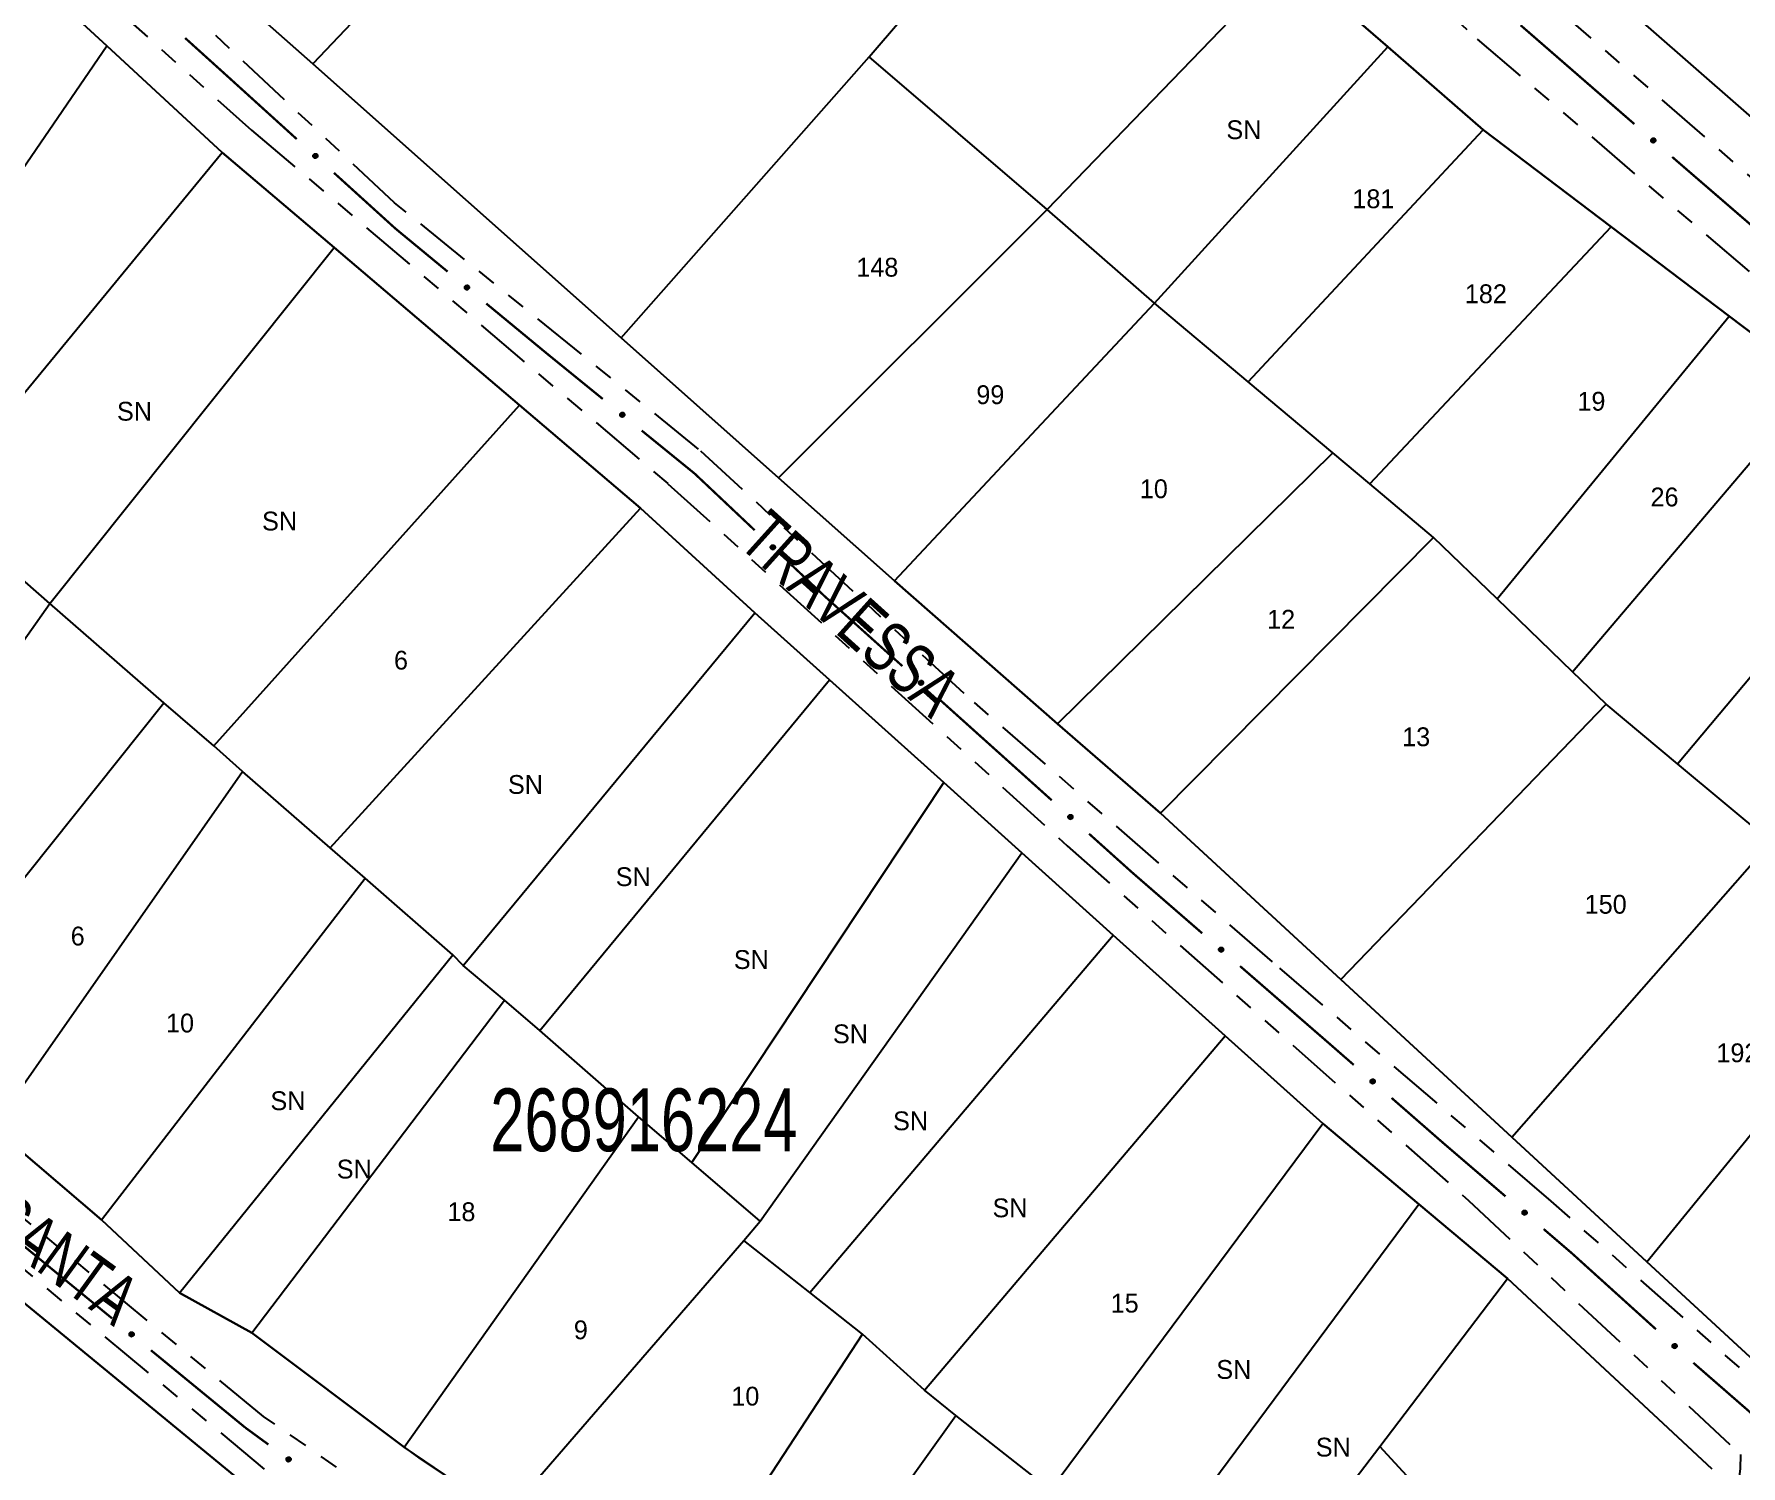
# Model space of a CAD drawing. Extents: x 209193 to 212081, y 4877574 to 4880493.
# Drawn here: x 209990.7 to 210126.7, y 4878682.1 to 4878796.2 of the extents above; entities that cross this region are included whole.
import ezdxf
from ezdxf.enums import TextEntityAlignment as Align

# ---------------------------------------------------------------- set-up
doc = ezdxf.new("R2010")
doc.units = 0
doc.header["$LTSCALE"] = 1.5
doc.header["$MEASUREMENT"] = 0
doc.linetypes.add('TRACO_25', pattern=[8, 3, -1, 1, -1, 1, -1])
for name, color, linetype in [('CD_MALHA_LOTES', 7, 'CONTINUOUS'), ('CD_TXT_QUADRA', 255, 'CONTINUOUS'), ('RU-QUADRA', 210, 'CONTINUOUS'), ('SV-EIXO-RUA-N-PAV', 6, 'CONTINUOUS'), ('SV-RUA-NAO-PAV', 7, 'CONTINUOUS'), ('SV-TXT-RUA-N-PAV', 7, 'CONTINUOUS'), ('Th_NmrPort', 1, 'CONTINUOUS')]:
    doc.layers.add(name, color=color, linetype=linetype)
doc.styles.add('ARIAL', font='ARIAL.SHX')

msp = doc.modelspace()

# ---------------------------------------------------------------- linework, layer by layer
at = {"layer": 'CD_MALHA_LOTES', "linetype": 'Continuous', "flags": 128}
for points in [[(210057.197587, 4878794.40568), (210075.230573, 4878815.443014)], [(210032.850293, 4878814.895074), (210012.875564, 4878793.83188)], [(210071.390064, 4878782.226582), (210090.564485, 4878802.113061)], [(210090.564485, 4878802.113061), (210098.533255, 4878795.185714)], [(209990.643997, 4878800.638204), (209996.464433, 4878795.267885)], [(210012.875564, 4878793.83188), (210005.650888, 4878800.252708)], [(210119.488976, 4878796.566099), (210130.036913, 4878787.363389)], [(209975.58288, 4878764.775306), (209996.464433, 4878795.267885)], [(209996.464433, 4878795.267885), (210005.661011, 4878786.782514)], [(210079.95185, 4878774.777635), (210098.533255, 4878795.185714)], [(210098.533255, 4878795.185714), (210106.127126, 4878788.584271)], [(210037.447181, 4878771.994205), (210012.875564, 4878793.83188)], [(210037.447181, 4878771.994205), (210057.197587, 4878794.40568)], [(210071.390064, 4878782.226582), (210057.197587, 4878794.40568)], [(210087.406147, 4878768.508964), (210106.127126, 4878788.584271)], [(210106.127126, 4878788.584271), (210116.326303, 4878780.863196)], [(209982.706267, 4878758.900052), (210005.661011, 4878786.782514)], [(210005.661011, 4878786.782514), (210014.569351, 4878779.208503)], [(210049.975079, 4878760.860213), (210071.390064, 4878782.226582)], [(210079.95185, 4878774.777635), (210071.390064, 4878782.226582)], [(210097.090394, 4878760.365023), (210116.326303, 4878780.863196)], [(210116.326303, 4878780.863196), (210125.729337, 4878773.744824)], [(209991.93596, 4878750.845248), (210014.569351, 4878779.208503)], [(210014.569351, 4878779.208503), (210029.352882, 4878766.639312)], [(210059.221358, 4878752.642715), (210079.95185, 4878774.777635)], [(210087.406147, 4878768.508964), (210079.95185, 4878774.777635)], [(210107.236546, 4878751.195143), (210125.729337, 4878773.744824)], [(210125.729337, 4878773.744824), (210132.804128, 4878768.389001)], [(210049.975079, 4878760.860213), (210037.447181, 4878771.994205)], [(210094.154693, 4878762.833793), (210087.406147, 4878768.508964)], [(210113.241391, 4878745.391616), (210132.804128, 4878768.389001)], [(210005.003782, 4878739.485448), (210029.352882, 4878766.639312)], [(210029.352882, 4878766.639312), (210038.99505, 4878758.441389)], [(210072.206513, 4878741.232317), (210094.154693, 4878762.833793)], [(210097.090394, 4878760.365023), (210094.154693, 4878762.833793)], [(210059.221358, 4878752.642715), (210049.975079, 4878760.860213)], [(210121.618347, 4878738.050294), (210141.255624, 4878761.489954)], [(210102.157936, 4878756.103488), (210097.090394, 4878760.365023)], [(210014.256154, 4878731.366293), (210038.99505, 4878758.441389)], [(210038.99505, 4878758.441389), (210048.093254, 4878750.093986)], [(209991.93596, 4878750.845248), (209984.710118, 4878757.151279)], [(210080.410653, 4878734.129292), (210102.157936, 4878756.103488)], [(210107.236546, 4878751.195143), (210102.157936, 4878756.103488)], [(210072.206513, 4878741.232317), (210059.221358, 4878752.642715)], [(210113.241391, 4878745.391616), (210107.236546, 4878751.195143)], [(209971.824968, 4878722.355195), (209991.93596, 4878750.845248)], [(210001.012511, 4878742.924092), (209991.93596, 4878750.845248)], [(210024.861413, 4878721.973905), (210048.093254, 4878750.093986)], [(210048.093254, 4878750.093986), (210054.048447, 4878744.762844)], [(210030.95555, 4878716.792639), (210054.048447, 4878744.762844)], [(210054.048447, 4878744.762844), (210063.15397, 4878736.565631)], [(210115.915034, 4878742.807609), (210113.241391, 4878745.391616)], [(209979.409965, 4878715.872238), (210001.012511, 4878742.924092)], [(210005.003782, 4878739.485448), (210001.012511, 4878742.924092)], [(210094.77488, 4878720.879214), (210115.915034, 4878742.807609)], [(210121.618347, 4878738.050294), (210115.915034, 4878742.807609)], [(210080.410653, 4878734.129292), (210072.206513, 4878741.232317)], [(210007.277924, 4878737.456232), (210005.003782, 4878739.485448)], [(209987.41355, 4878709.063126), (210007.277924, 4878737.456232)], [(210014.256154, 4878731.366293), (210007.277924, 4878737.456232)], [(210129.034436, 4878731.864297), (210121.618347, 4878738.050294)], [(210043.081434, 4878706.272759), (210063.15397, 4878736.565631)], [(210063.15397, 4878736.565631), (210069.375008, 4878730.965163)], [(210094.77488, 4878720.879214), (210080.410653, 4878734.129292)], [(210017.047258, 4878728.930481), (210014.256154, 4878731.366293)], [(210048.529889, 4878701.597892), (210069.375008, 4878730.965163)], [(210069.375008, 4878730.965163), (210076.652947, 4878724.413225)], [(210108.40885, 4878708.302751), (210129.064967, 4878731.838831)], [(209996.03699, 4878701.726667), (210017.047258, 4878728.930481)], [(210024.042733, 4878722.825492), (210017.047258, 4878728.930481)], [(210052.471342, 4878695.913572), (210076.652947, 4878724.413225)], [(210076.652947, 4878724.413225), (210085.567547, 4878716.387889)], [(210002.245725, 4878695.888481), (210024.042733, 4878722.825492)], [(210024.861413, 4878721.973905), (210024.042733, 4878722.825492)], [(210028.161355, 4878719.231148), (210024.861413, 4878721.973905)], [(210108.40885, 4878708.302751), (210094.77488, 4878720.879214)], [(210008.015167, 4878692.699525), (210028.161355, 4878719.231148)], [(210030.95555, 4878716.792639), (210028.161355, 4878719.231148)], [(210038.830145, 4878709.920436), (210030.95555, 4878716.792639)], [(210061.621439, 4878688.149827), (210085.567547, 4878716.387889)], [(210085.567547, 4878716.387889), (210093.344545, 4878709.386674)], [(209996.03699, 4878701.726667), (209987.41355, 4878709.063126)], [(210020.159753, 4878683.606291), (210038.830145, 4878709.920436)], [(210043.081434, 4878706.272759), (210038.830145, 4878709.920436)], [(210071.665276, 4878680.204545), (210093.344545, 4878709.386674)], [(210093.344545, 4878709.386674), (210100.992022, 4878702.970531)], [(210119.18026, 4878698.366817), (210108.40885, 4878708.302751)], [(210048.529889, 4878701.597892), (210043.081434, 4878706.272759)], [(209978.716711, 4878704.225559), (210008.57417, 4878679.71138)], [(210079.692568, 4878674.241108), (210100.992022, 4878702.970531)], [(210100.992022, 4878702.970531), (210108.071957, 4878697.030548)], [(210002.245725, 4878695.888481), (209996.03699, 4878701.726667)], [(210047.208138, 4878700.068579), (210048.529889, 4878701.597892)], [(210028.231496, 4878678.111928), (210047.208138, 4878700.068579)], [(210052.471342, 4878695.913572), (210047.208138, 4878700.068579)], [(210130.490699, 4878687.933662), (210119.18026, 4878698.366817)], [(210097.887731, 4878683.65495), (210108.071957, 4878697.030548)], [(210108.071957, 4878697.030548), (210124.358681, 4878681.865262)], [(210008.015167, 4878692.699525), (210002.245725, 4878695.888481)], [(210056.66786, 4878692.600654), (210052.471342, 4878695.913572)], [(210020.159753, 4878683.606291), (210008.015167, 4878692.699525)], [(210041.421515, 4878669.283257), (210056.66786, 4878692.600654)], [(210061.621439, 4878688.149827), (210056.66786, 4878692.600654)], [(210064.108407, 4878686.126075), (210061.621439, 4878688.149827)], [(210048.629641, 4878664.458536), (210064.108407, 4878686.126075)], [(210071.665276, 4878680.204545), (210064.108407, 4878686.126075)], [(210028.231496, 4878678.111928), (210020.159753, 4878683.606291)], [(210091.565419, 4878675.351451), (210097.887731, 4878683.65495)], [(210112.874036, 4878667.369156), (210097.887731, 4878683.65495)]]:
    msp.add_lwpolyline(points, dxfattribs=at)
at = {"layer": 'CD_MALHA_LOTES', "linetype": 'Continuous'}
msp.add_lwpolyline([(210119.18026, 4878698.366817), (210131.91203, 4878713.981426)], dxfattribs=at)
at = {"layer": 'RU-QUADRA', "linetype": 'Continuous', "flags": 128}
for points in [[(210004.966155, 4878914.215984), (209999.071213, 4878897.510637), (210034.494823, 4878869.414064), (210038.485667, 4878866.248688), (210047.873255, 4878858.802833), (210055.911836, 4878852.034954), (210063.949635, 4878845.022253), (210071.77211, 4878838.197414), (210080.447095, 4878830.628789), (210100.84606, 4878812.831398), (210112.185677, 4878802.937975), (210119.488976, 4878796.566099), (210130.036913, 4878787.363389), (210136.630056, 4878781.6111), (210142.70252, 4878776.313085), (210151.363082, 4878768.757045), (210158.412815, 4878762.382962), (210158.523501, 4878762.509827), (210180.198847, 4878743.598837), (210191.083124, 4878756.885276), (210200.053672, 4878766.91869), (210221.214113, 4878790.586301)], [(210005.650888, 4878800.252708), (210012.875564, 4878793.83188), (210037.447181, 4878771.994205), (210049.975079, 4878760.860213), (210059.221358, 4878752.642715), (210072.206513, 4878741.232317), (210080.410653, 4878734.129292), (210094.77488, 4878720.879214), (210108.40885, 4878708.302751), (210119.18026, 4878698.366817), (210130.490699, 4878687.933662), (210143.815398, 4878702.858873), (210152.348681, 4878712.417141), (210171.826276, 4878735.98083), (210151.518559, 4878752.926235), (210147.925351, 4878755.924521), (210141.255624, 4878761.489954), (210132.804128, 4878768.389001), (210125.729337, 4878773.744824), (210116.326303, 4878780.863196), (210106.127126, 4878788.584271), (210098.533255, 4878795.185714), (210090.564485, 4878802.113061)], [(210124.358681, 4878681.865262), (210108.071957, 4878697.030548), (210100.992022, 4878702.970531), (210093.344545, 4878709.386674), (210085.567547, 4878716.387889), (210076.652947, 4878724.413225), (210069.375008, 4878730.965163), (210063.15397, 4878736.565631), (210054.048447, 4878744.762844), (210048.093254, 4878750.093986), (210038.99505, 4878758.441389), (210029.352882, 4878766.639312), (210014.569351, 4878779.208503), (210005.661011, 4878786.782514), (209996.464433, 4878795.267885), (209990.643997, 4878800.638204)], [(209987.41355, 4878709.063126), (209996.03699, 4878701.726667), (210002.245725, 4878695.888481), (210008.015167, 4878692.699525), (210020.159753, 4878683.606291), (210021.313161, 4878682.742679), (210028.231496, 4878678.111928)], [(210060.394892, 4878608.654792), (210065.102163, 4878615.402869), (210069.992302, 4878622.413095), (210073.897791, 4878628.011783), (210077.522628, 4878633.208144), (210058.122585, 4878647.253493), (210051.646354, 4878651.942191), (210049.205271, 4878648.513118), (210041.511703, 4878654.291881), (210035.097407, 4878659.109762), (210015.6704, 4878673.885089), (210008.57417, 4878679.71138), (209978.716711, 4878704.225559)]]:
    msp.add_lwpolyline(points, dxfattribs=at)
at = {"layer": 'SV-EIXO-RUA-N-PAV', "const_width": 0.18}
for points in [[(210002.702459, 4878795.900227), (210005.670451, 4878793.218619)], [(210109.114145, 4878796.917031), (210118.170685, 4878789.044352)], [(210005.670451, 4878793.218619), (210006.064571, 4878792.862529)], [(210006.064571, 4878792.862529), (210011.596533, 4878787.844465)], [(210121.189532, 4878786.420125), (210121.467184, 4878786.178768)], [(210014.559222, 4878785.156998), (210019.003255, 4878781.125799)], [(210121.467184, 4878786.178768), (210130.271427, 4878778.576711)], [(210019.003255, 4878781.125799), (210019.450456, 4878780.720142)], [(210019.450456, 4878780.720142), (210023.612343, 4878777.285331)], [(210026.69738, 4878774.739247), (210031.324935, 4878770.92012)], [(210031.324935, 4878770.92012), (210031.592843, 4878770.699015)], [(210031.592843, 4878770.699015), (210035.979933, 4878767.134504)], [(210039.084389, 4878764.612134), (210042.964959, 4878761.459171)], [(210042.964959, 4878761.459171), (210043.296349, 4878761.189916)], [(210043.296349, 4878761.189916), (210048.076883, 4878756.678708)], [(210050.986072, 4878753.933417), (210053.167963, 4878751.874449)], [(210053.167963, 4878751.874449), (210053.683211, 4878751.38823)], [(210053.683211, 4878751.38823), (210059.850158, 4878745.845784)], [(210062.825206, 4878743.172006), (210065.056492, 4878741.166673)], [(210065.056492, 4878741.166673), (210065.240423, 4878741.001368)], [(210065.240423, 4878741.001368), (210071.75174, 4878735.152219)], [(210074.727423, 4878732.479148), (210077.703106, 4878729.806076)], [(210077.703106, 4878729.806076), (210078.187427, 4878729.371009)], [(210078.187427, 4878729.371009), (210083.737501, 4878724.553963)], [(210086.758376, 4878721.932072), (210093.555344, 4878716.032816)], [(210093.555344, 4878716.032816), (210093.694573, 4878715.911977)], [(210093.694573, 4878715.911977), (210095.815646, 4878714.060246)], [(210098.828914, 4878711.429615), (210102.595498, 4878708.141327)], [(210102.595498, 4878708.141327), (210102.911084, 4878707.865816)], [(210102.911084, 4878707.865816), (210107.907806, 4878703.582911)], [(210110.944833, 4878700.979746), (210112.463346, 4878699.678163)], [(209989.73951, 4878699.71858), (209996.88787, 4878693.855318)], [(210112.463346, 4878699.678163), (210113.151652, 4878699.088187)], [(210113.151652, 4878699.088187), (210119.897325, 4878692.990098)], [(209999.9806, 4878691.318584), (210006.939244, 4878685.610933)], [(210122.873922, 4878690.318201), (210131.921539, 4878682.435268)], [(210006.939244, 4878685.610933), (210007.49426, 4878685.155695)], [(210007.49426, 4878685.155695), (210009.336265, 4878683.808363)]]:
    msp.add_lwpolyline(points, dxfattribs=at)
at = {"layer": 'SV-EIXO-RUA-N-PAV'}
for points in [[(210119.64389, 4878787.90958), (210119.692626, 4878787.913683), (210119.735352, 4878787.907243), (210119.769441, 4878787.891616), (210119.795963, 4878787.869951), (210119.820601, 4878787.844731), (210119.839831, 4878787.813824), (210119.853576, 4878787.774793), (210119.858035, 4878787.725933), (210119.848561, 4878787.682599), (210119.835028, 4878787.648359), (210119.81403, 4878787.619402), (210119.789129, 4878787.595878), (210119.756364, 4878787.576964), (210119.716674, 4878787.563422), (210119.667435, 4878787.560127), (210119.625591, 4878787.566728), (210119.593016, 4878787.582709), (210119.564038, 4878787.604004), (210119.539193, 4878787.630053), (210119.520492, 4878787.6605), (210119.506928, 4878787.700487), (210119.504321, 4878787.749129), (210119.510427, 4878787.790938), (210119.525947, 4878787.823729), (210119.547554, 4878787.851786), (210119.572549, 4878787.876805), (210119.602813, 4878787.897429), (210119.64389, 4878787.90958)], [(210013.045417, 4878786.678799), (210013.094229, 4878786.681871), (210013.136808, 4878786.674529), (210013.170559, 4878786.658184), (210013.196618, 4878786.635964), (210013.220717, 4878786.610229), (210013.239289, 4878786.578922), (210013.252206, 4878786.539609), (210013.25563, 4878786.490666), (210013.245243, 4878786.447541), (210013.230989, 4878786.413595), (210013.209383, 4878786.385088), (210013.183991, 4878786.362096), (210013.150833, 4878786.34388), (210013.110865, 4878786.331179), (210013.061567, 4878786.328927), (210013.019873, 4878786.336411), (210012.987643, 4878786.353077), (210012.959122, 4878786.374979), (210012.934833, 4878786.401548), (210012.91678, 4878786.432384), (210012.904065, 4878786.472649), (210012.902486, 4878786.521335), (210012.909475, 4878786.563005), (210012.925685, 4878786.595461), (210012.94788, 4878786.623055), (210012.973398, 4878786.64754), (210013.004091, 4878786.667519), (210013.045417, 4878786.678799)], [(210025.114115, 4878776.188645), (210025.16273, 4878776.193994), (210025.205606, 4878776.18865), (210025.240084, 4878776.173901), (210025.267153, 4878776.152922), (210025.292428, 4878776.128341), (210025.312443, 4878776.097937), (210025.327182, 4878776.05927), (210025.33289, 4878776.01054), (210025.324529, 4878775.966978), (210025.311877, 4878775.932402), (210025.291627, 4878775.902917), (210025.267337, 4878775.878764), (210025.235067, 4878775.859018), (210025.195736, 4878775.844463), (210025.146597, 4878775.839909), (210025.104599, 4878775.845437), (210025.071625, 4878775.860579), (210025.042111, 4878775.881125), (210025.016608, 4878775.906529), (210024.997133, 4878775.936488), (210024.98255, 4878775.976114), (210024.978698, 4878776.024674), (210024.983733, 4878776.066625), (210024.998408, 4878776.099803), (210025.01929, 4878776.128404), (210025.043636, 4878776.154054), (210025.073362, 4878776.175446), (210025.114115, 4878776.188645)], [(210037.490064, 4878766.049358), (210037.538637, 4878766.05508), (210037.581553, 4878766.050064), (210037.616143, 4878766.035579), (210037.643371, 4878766.014809), (210037.668834, 4878765.990422), (210037.689081, 4878765.960172), (210037.704117, 4878765.921619), (210037.710198, 4878765.872935), (210037.702171, 4878765.829309), (210037.689784, 4878765.794638), (210037.669761, 4878765.764999), (210037.645656, 4878765.74066), (210037.613538, 4878765.720667), (210037.57432, 4878765.705812), (210037.525218, 4878765.700881), (210037.483178, 4878765.706087), (210037.450089, 4878765.720976), (210037.420419, 4878765.741295), (210037.394722, 4878765.766503), (210037.375018, 4878765.796312), (210037.360132, 4878765.835825), (210037.355908, 4878765.884354), (210037.360621, 4878765.926343), (210037.375042, 4878765.959632), (210037.395703, 4878765.988392), (210037.419852, 4878766.014228), (210037.449413, 4878766.035847), (210037.490064, 4878766.049358)], [(210049.50253, 4878755.484735), (210049.551393, 4878755.486845), (210049.593819, 4878755.478666), (210049.627242, 4878755.46166), (210049.652858, 4878755.43893), (210049.676445, 4878755.412726), (210049.694398, 4878755.381059), (210049.706537, 4878755.341499), (210049.708998, 4878755.292498), (210049.697763, 4878755.249587), (210049.682843, 4878755.215928), (210049.66068, 4878755.187852), (210049.63484, 4878755.165365), (210049.60133, 4878755.147805), (210049.56112, 4878755.135894), (210049.511787, 4878755.134612), (210049.470248, 4878755.142916), (210049.438352, 4878755.160214), (210049.410268, 4878755.182673), (210049.386508, 4878755.209715), (210049.369065, 4878755.240901), (210049.357145, 4878755.281408), (210049.356526, 4878755.330116), (210049.364334, 4878755.371641), (210049.38118, 4878755.403771), (210049.403914, 4878755.430922), (210049.42991, 4878755.4549), (210049.46099, 4878755.474271), (210049.50253, 4878755.484735)], [(210061.304401, 4878744.686811), (210061.353198, 4878744.690108), (210061.395811, 4878744.682962), (210061.429637, 4878744.666773), (210061.455798, 4878744.644673), (210061.480015, 4878744.61905), (210061.498731, 4878744.587829), (210061.511829, 4878744.548576), (210061.515479, 4878744.499649), (210061.505291, 4878744.456477), (210061.491193, 4878744.422465), (210061.46972, 4878744.393859), (210061.444433, 4878744.37075), (210061.41136, 4878744.352381), (210061.371451, 4878744.339497), (210061.322164, 4878744.337017), (210061.280436, 4878744.344308), (210061.248129, 4878744.360826), (210061.219507, 4878744.382596), (210061.195097, 4878744.409053), (210061.176901, 4878744.439805), (210061.164, 4878744.480011), (210061.162197, 4878744.528689), (210061.168994, 4878744.570392), (210061.185054, 4878744.602922), (210061.207122, 4878744.630618), (210061.232527, 4878744.65522), (210061.263128, 4878744.675341), (210061.304401, 4878744.686811)], [(210073.206258, 4878733.993591), (210073.255055, 4878733.9969), (210073.297669, 4878733.989764), (210073.331499, 4878733.973583), (210073.357665, 4878733.95149), (210073.381889, 4878733.925872), (210073.400612, 4878733.894655), (210073.413719, 4878733.855405), (210073.417381, 4878733.806479), (210073.407203, 4878733.763305), (210073.393114, 4878733.72929), (210073.371647, 4878733.700679), (210073.346366, 4878733.677564), (210073.313297, 4878733.659187), (210073.273391, 4878733.646293), (210073.224105, 4878733.643801), (210073.182375, 4878733.651083), (210073.150064, 4878733.667593), (210073.121437, 4878733.689357), (210073.09702, 4878733.715807), (210073.078817, 4878733.746556), (210073.065907, 4878733.786758), (210073.064092, 4878733.835436), (210073.07088, 4878733.87714), (210073.086932, 4878733.909674), (210073.108993, 4878733.937375), (210073.134392, 4878733.961983), (210073.164988, 4878733.982111), (210073.206258, 4878733.993591)], [(210085.211583, 4878723.420331), (210085.260316, 4878723.424472), (210085.303046, 4878723.418065), (210085.337147, 4878723.402464), (210085.363686, 4878723.38082), (210085.388344, 4878723.355619), (210085.407598, 4878723.324727), (210085.421372, 4878723.285706), (210085.425869, 4878723.23685), (210085.416429, 4878723.193508), (210085.402922, 4878723.159257), (210085.381947, 4878723.130284), (210085.357064, 4878723.106741), (210085.324314, 4878723.087802), (210085.284634, 4878723.074229), (210085.235397, 4878723.070897), (210085.193549, 4878723.077465), (210085.160961, 4878723.093421), (210085.131967, 4878723.114693), (210085.107102, 4878723.140723), (210085.088377, 4878723.171156), (210085.074783, 4878723.211132), (210085.072137, 4878723.259772), (210085.078212, 4878723.301586), (210085.093706, 4878723.334389), (210085.115291, 4878723.362463), (210085.140267, 4878723.387501), (210085.170515, 4878723.408148), (210085.211583, 4878723.420331)], [(210097.286438, 4878712.922349), (210097.335183, 4878712.926348), (210097.377894, 4878712.919818), (210097.41195, 4878712.904118), (210097.438426, 4878712.882397), (210097.463011, 4878712.857125), (210097.482175, 4878712.826177), (210097.495837, 4878712.787117), (210097.500192, 4878712.738247), (210097.490626, 4878712.694933), (210097.477021, 4878712.660722), (210097.455961, 4878712.63181), (210097.431011, 4878712.608339), (210097.398205, 4878712.589495), (210097.358486, 4878712.576037), (210097.30924, 4878712.572847), (210097.267411, 4878712.579536), (210097.234869, 4878712.595587), (210097.205937, 4878712.616943), (210097.181148, 4878712.643044), (210097.162511, 4878712.673532), (210097.149032, 4878712.713547), (210097.146528, 4878712.762195), (210097.152724, 4878712.80399), (210097.168313, 4878712.836749), (210097.189979, 4878712.86476), (210097.215027, 4878712.889725), (210097.245335, 4878712.910285), (210097.286438, 4878712.922349)], [(210109.388869, 4878702.458414), (210109.437575, 4878702.462855), (210109.480344, 4878702.456713), (210109.514541, 4878702.441323), (210109.541213, 4878702.419844), (210109.566026, 4878702.394796), (210109.58547, 4878702.364023), (210109.599486, 4878702.325088), (210109.604285, 4878702.276261), (210109.595113, 4878702.232861), (210109.581818, 4878702.198528), (210109.561022, 4878702.169426), (210109.536286, 4878702.145729), (210109.503653, 4878702.126588), (210109.464058, 4878702.11277), (210109.414843, 4878702.109133), (210109.372955, 4878702.115442), (210109.340269, 4878702.131197), (210109.311143, 4878702.152289), (210109.286118, 4878702.178165), (210109.267205, 4878702.208482), (210109.253364, 4878702.248373), (210109.250418, 4878702.296996), (210109.256234, 4878702.338846), (210109.271525, 4878702.371745), (210109.292936, 4878702.399951), (210109.317757, 4878702.425143), (210109.347876, 4878702.445977), (210109.388869, 4878702.458414)], [(209998.392955, 4878692.763183), (209998.441554, 4878692.768679), (209998.484446, 4878692.763465), (209998.518968, 4878692.74882), (209998.5461, 4878692.727924), (209998.57145, 4878692.70342), (209998.591557, 4878692.673076), (209998.606413, 4878692.634454), (209998.612269, 4878692.585741), (209998.604039, 4878692.542154), (209998.591492, 4878692.50754), (209998.571332, 4878692.477994), (209998.547114, 4878692.453767), (209998.514904, 4878692.433923), (209998.475618, 4878692.41925), (209998.426493, 4878692.414547), (209998.384478, 4878692.419948), (209998.351458, 4878692.43499), (209998.321883, 4878692.455446), (209998.296303, 4878692.480773), (209998.276737, 4878692.510673), (209998.262035, 4878692.550255), (209998.258036, 4878692.598803), (209998.262943, 4878692.640769), (209998.277518, 4878692.673991), (209998.298313, 4878692.702655), (209998.322581, 4878692.728379), (209998.352242, 4878692.749861), (209998.392955, 4878692.763183)], [(210121.348194, 4878691.826905), (210121.397001, 4878691.83006), (210121.439593, 4878691.822791), (210121.473372, 4878691.806503), (210121.499468, 4878691.784328), (210121.523611, 4878691.758634), (210121.542237, 4878691.727359), (210121.55522, 4878691.688068), (210121.558728, 4878691.63913), (210121.548414, 4878691.595988), (210121.534218, 4878691.562017), (210121.512661, 4878691.533474), (210121.487308, 4878691.510439), (210121.454181, 4878691.492166), (210121.414235, 4878691.479397), (210121.364941, 4878691.47706), (210121.323234, 4878691.484473), (210121.290976, 4878691.501085), (210121.262417, 4878691.522938), (210121.238084, 4878691.549465), (210121.219977, 4878691.580271), (210121.207194, 4878691.620514), (210121.205532, 4878691.669197), (210121.21245, 4878691.710879), (210121.228605, 4878691.743363), (210121.250753, 4878691.770994), (210121.276229, 4878691.795523), (210121.306888, 4878691.815555), (210121.348194, 4878691.826905)], [(210010.899544, 4878682.801289), (210010.947763, 4878682.809469), (210010.990878, 4878682.80664), (210011.026159, 4878682.793929), (210011.054407, 4878682.774568), (210011.081075, 4878682.751506), (210011.102832, 4878682.722323), (210011.119806, 4878682.684583), (210011.128351, 4878682.63627), (210011.122549, 4878682.592294), (210011.111939, 4878682.557038), (210011.093446, 4878682.52642), (210011.070609, 4878682.500889), (210011.039547, 4878682.479291), (210011.001134, 4878682.462464), (210010.952345, 4878682.455047), (210010.910096, 4878682.458111), (210010.876293, 4878682.471301), (210010.84563, 4878682.490087), (210010.818686, 4878682.513958), (210010.797494, 4878682.542728), (210010.780621, 4878682.581435), (210010.773939, 4878682.629686), (210010.776514, 4878682.67186), (210010.789225, 4878682.705839), (210010.8084, 4878682.735611), (210010.831206, 4878682.76264), (210010.859631, 4878682.785732), (210010.899544, 4878682.801289)]]:
    msp.add_lwpolyline(points, close=True, dxfattribs=at)
for points in [[(210119.504321, 4878787.749129), (210119.756364, 4878787.576964)], [(210119.508355, 4878787.767854), (210119.768489, 4878787.588732)], [(210119.510427, 4878787.790938), (210119.789129, 4878787.595878)], [(210119.520302, 4878787.804476), (210119.798973, 4878787.609241)], [(210119.525947, 4878787.823729), (210119.81403, 4878787.619402)], [(210119.538428, 4878787.835728), (210119.821488, 4878787.633062)], [(210119.547554, 4878787.851786), (210119.835028, 4878787.648359)], [(210119.563629, 4878787.862638), (210119.83921, 4878787.670088)], [(210119.572549, 4878787.876805), (210119.848561, 4878787.682599)], [(210119.591158, 4878787.883907), (210119.850127, 4878787.707606)], [(210119.602813, 4878787.897429), (210119.858035, 4878787.725933)], [(210119.622806, 4878787.901596), (210119.851911, 4878787.751255)], [(210119.64389, 4878787.90958), (210119.853576, 4878787.774793)], [(210119.670528, 4878787.910736), (210119.840846, 4878787.798843)], [(210119.692626, 4878787.913683), (210119.839831, 4878787.813824)], [(210119.716998, 4878787.910117), (210119.822888, 4878787.834341)], [(210119.735352, 4878787.907243), (210119.820601, 4878787.844731)], [(210012.902486, 4878786.521335), (210013.150833, 4878786.34388)], [(210012.904065, 4878786.472649), (210013.110865, 4878786.331179)], [(210012.906915, 4878786.53997), (210013.163204, 4878786.355389)], [(210012.907147, 4878786.495545), (210013.128251, 4878786.339196)], [(210012.909475, 4878786.563005), (210013.183991, 4878786.362096)], [(210012.9161, 4878786.450579), (210013.080158, 4878786.334921)], [(210012.91678, 4878786.432384), (210013.061567, 4878786.328927)], [(210012.919634, 4878786.576332), (210013.194115, 4878786.375249)], [(210012.925685, 4878786.595461), (210013.209383, 4878786.385088)], [(210012.929448, 4878786.414521), (210013.035639, 4878786.336617)], [(210012.934833, 4878786.401548), (210013.019873, 4878786.336411)], [(210012.938417, 4878786.607193), (210013.217128, 4878786.398588)], [(210012.94788, 4878786.623055), (210013.230989, 4878786.413595)], [(210012.964181, 4878786.633564), (210013.235629, 4878786.435231)], [(210012.973398, 4878786.64754), (210013.245243, 4878786.447541)], [(210012.992153, 4878786.654247), (210013.247338, 4878786.47251)], [(210013.004091, 4878786.667519), (210013.25563, 4878786.490666)], [(210013.024169, 4878786.671263), (210013.250044, 4878786.516112)], [(210013.045417, 4878786.678799), (210013.252206, 4878786.539609)], [(210013.072073, 4878786.679392), (210013.239987, 4878786.563922)], [(210013.094229, 4878786.681871), (210013.239289, 4878786.578922)], [(210013.118519, 4878786.67779), (210013.222784, 4878786.599793)], [(210013.136808, 4878786.674529), (210013.220717, 4878786.610229)], [(210119.506928, 4878787.700487), (210119.716674, 4878787.563422)], [(210119.509526, 4878787.723444), (210119.733886, 4878787.571804)], [(210119.519427, 4878787.678677), (210119.685895, 4878787.566514)], [(210119.520492, 4878787.6605), (210119.667435, 4878787.560127)], [(210119.533535, 4878787.642909), (210119.64135, 4878787.567268)], [(210119.539193, 4878787.630053), (210119.625591, 4878787.566728)], [(210024.978698, 4878776.024674), (210025.235067, 4878775.859018)], [(210024.982252, 4878776.043496), (210025.246886, 4878775.871092)], [(210024.98255, 4878775.976114), (210025.195736, 4878775.844463)], [(210024.983733, 4878776.066625), (210025.267337, 4878775.878764)], [(210024.98456, 4878775.99913), (210025.212728, 4878775.853284)], [(210024.993258, 4878776.080412), (210025.276835, 4878775.892375)], [(210024.995604, 4878775.954631), (210025.164888, 4878775.846766)], [(210024.997133, 4878775.936488), (210025.146597, 4878775.839909)], [(210024.998408, 4878776.099803), (210025.291627, 4878775.902917)], [(210025.010578, 4878776.112117), (210025.298733, 4878775.916764)], [(210025.010622, 4878775.919236), (210025.120338, 4878775.84638)], [(210025.016608, 4878775.906529), (210025.104599, 4878775.845437)], [(210025.01929, 4878776.128404), (210025.311877, 4878775.932402)], [(210025.035081, 4878776.139663), (210025.315502, 4878775.954232)], [(210025.043636, 4878776.154054), (210025.324529, 4878775.966978)], [(210025.062057, 4878776.161631), (210025.325455, 4878775.992017)], [(210025.073362, 4878776.175446), (210025.33289, 4878776.01054)], [(210025.093242, 4878776.180124), (210025.326121, 4878776.035698)], [(210025.114115, 4878776.188645), (210025.327182, 4878776.05927)], [(210025.140714, 4878776.190483), (210025.313841, 4878776.082986)], [(210025.16273, 4878776.193994), (210025.312443, 4878776.097937)], [(210025.187185, 4878776.191053), (210025.29498, 4878776.118013)], [(210025.205606, 4878776.18865), (210025.292428, 4878776.128341)], [(210037.395703, 4878765.988392), (210037.689784, 4878765.794638)], [(210037.411408, 4878765.999772), (210037.693241, 4878765.816495)], [(210037.419852, 4878766.014228), (210037.702171, 4878765.829309)], [(210037.438215, 4878766.021945), (210037.702905, 4878765.854355)], [(210037.449413, 4878766.035847), (210037.710198, 4878765.872935)], [(210037.469257, 4878766.040677), (210037.703236, 4878765.898039)], [(210037.490064, 4878766.049358), (210037.704117, 4878765.921619)], [(210037.516649, 4878766.0514), (210037.690594, 4878765.945232)], [(210037.538637, 4878766.05508), (210037.689081, 4878765.960172)], [(210037.563113, 4878766.052326), (210037.671465, 4878765.980114)], [(210037.581553, 4878766.050064), (210037.668834, 4878765.990422)], [(210037.355908, 4878765.884354), (210037.613538, 4878765.720667)], [(210037.359317, 4878765.903202), (210037.625265, 4878765.732832)], [(210037.360132, 4878765.835825), (210037.57432, 4878765.705812)], [(210037.360621, 4878765.926343), (210037.645656, 4878765.74066)], [(210037.361965, 4878765.858856), (210037.591244, 4878765.714762)], [(210037.37004, 4878765.940202), (210037.65505, 4878765.754343)], [(210037.373349, 4878765.814443), (210037.543455, 4878765.707878)], [(210037.375018, 4878765.796312), (210037.525218, 4878765.700881)], [(210037.375042, 4878765.959632), (210037.669761, 4878765.764999)], [(210037.387117, 4878765.972039), (210037.67676, 4878765.778899)], [(210037.388639, 4878765.779164), (210037.49891, 4878765.70715)], [(210037.394722, 4878765.766503), (210037.483178, 4878765.706087)], [(210049.356526, 4878755.330116), (210049.60133, 4878755.147805)], [(210049.357145, 4878755.281408), (210049.56112, 4878755.135894)], [(210049.360678, 4878755.304239), (210049.578659, 4878755.143566)], [(210049.361321, 4878755.34866), (210049.613925, 4878755.159068)], [(210049.364334, 4878755.371641), (210049.63484, 4878755.165365)], [(210049.368743, 4878755.259106), (210049.530492, 4878755.14024)], [(210049.369065, 4878755.240901), (210049.511787, 4878755.134612)], [(210049.374753, 4878755.384765), (210049.645221, 4878755.178315)], [(210049.38118, 4878755.403771), (210049.66068, 4878755.187852)], [(210049.381379, 4878755.222792), (210049.486015, 4878755.142812)], [(210049.386508, 4878755.209715), (210049.470248, 4878755.142916)], [(210049.39414, 4878755.41525), (210049.668689, 4878755.201196)], [(210049.403914, 4878755.430922), (210049.682843, 4878755.215928)], [(210049.420418, 4878755.441109), (210049.687909, 4878755.237468)], [(210049.42991, 4878755.4549), (210049.697763, 4878755.249587)], [(210049.448793, 4878755.461236), (210049.700349, 4878755.274509)], [(210049.46099, 4878755.474271), (210049.708998, 4878755.292498)], [(210049.481137, 4878755.477618), (210049.703913, 4878755.318049)], [(210049.50253, 4878755.484735), (210049.706537, 4878755.341499)], [(210049.529192, 4878755.484803), (210049.6948, 4878755.366049)], [(210049.551393, 4878755.486845), (210049.694398, 4878755.381059)], [(210049.575598, 4878755.482287), (210049.678306, 4878755.402251)], [(210049.593819, 4878755.478666), (210049.676445, 4878755.412726)], [(210061.162197, 4878744.528689), (210061.41136, 4878744.352381)], [(210061.164, 4878744.480011), (210061.371451, 4878744.339497)], [(210061.16654, 4878744.547345), (210061.423678, 4878744.363947)], [(210061.166977, 4878744.502921), (210061.388799, 4878744.347593)], [(210061.168994, 4878744.570392), (210061.444433, 4878744.37075)], [(210061.176137, 4878744.457997), (210061.340727, 4878744.343097)], [(210061.176901, 4878744.439805), (210061.322164, 4878744.337017)], [(210061.179091, 4878744.583765), (210061.454497, 4878744.383949)], [(210061.185054, 4878744.602922), (210061.46972, 4878744.393859)], [(210061.189651, 4878744.422001), (210061.296201, 4878744.344587)], [(210061.195097, 4878744.409053), (210061.280436, 4878744.344308)], [(210061.197732, 4878744.614712), (210061.477402, 4878744.407394)], [(210061.207122, 4878744.630618), (210061.491193, 4878744.422465)], [(210061.223374, 4878744.641202), (210061.495734, 4878744.444122)], [(210061.232527, 4878744.65522), (210061.505291, 4878744.456477)], [(210061.251251, 4878744.662013), (210061.50727, 4878744.481455)], [(210061.263128, 4878744.675341), (210061.515479, 4878744.499649)], [(210061.283187, 4878744.679176), (210061.509775, 4878744.525069)], [(210061.304401, 4878744.686811), (210061.511829, 4878744.548576)], [(210061.331054, 4878744.687527), (210061.499498, 4878744.572832)], [(210061.353198, 4878744.690108), (210061.498731, 4878744.587829)], [(210061.377507, 4878744.686139), (210061.48213, 4878744.608623)], [(210061.395811, 4878744.682962), (210061.480015, 4878744.61905)], [(210073.064092, 4878733.835436), (210073.313297, 4878733.659187)], [(210073.065907, 4878733.786758), (210073.273391, 4878733.646293)], [(210073.068431, 4878733.854092), (210073.325612, 4878733.670756)], [(210073.068878, 4878733.809669), (210073.290737, 4878733.654394)], [(210073.07088, 4878733.87714), (210073.346366, 4878733.677564)], [(210073.078049, 4878733.764747), (210073.242666, 4878733.649886)], [(210073.078817, 4878733.746556), (210073.224105, 4878733.643801)], [(210073.080974, 4878733.890515), (210073.356426, 4878733.690765)], [(210073.086932, 4878733.909674), (210073.371647, 4878733.700679)], [(210073.091572, 4878733.728754), (210073.19814, 4878733.651366)], [(210073.09702, 4878733.715807), (210073.182375, 4878733.651083)], [(210073.099607, 4878733.921467), (210073.379326, 4878733.714216)], [(210073.108993, 4878733.937375), (210073.393114, 4878733.72929)], [(210073.125242, 4878733.947963), (210073.397649, 4878733.750948)], [(210073.134392, 4878733.961983), (210073.407203, 4878733.763305)], [(210073.153114, 4878733.968781), (210073.409177, 4878733.788283)], [(210073.164988, 4878733.982111), (210073.417381, 4878733.806479)], [(210073.185047, 4878733.985952), (210073.411671, 4878733.831898)], [(210073.206258, 4878733.993591), (210073.413719, 4878733.855405)], [(210073.232911, 4878733.994313), (210073.401383, 4878733.879659)], [(210073.255055, 4878733.9969), (210073.400612, 4878733.894655)], [(210073.279365, 4878733.992937), (210073.384006, 4878733.915446)], [(210073.297669, 4878733.989764), (210073.381889, 4878733.925872)], [(210085.072137, 4878723.259772), (210085.324314, 4878723.087802)], [(210085.074783, 4878723.211132), (210085.284634, 4878723.074229)], [(210085.076157, 4878723.2785), (210085.33643, 4878723.09958)], [(210085.077362, 4878723.234091), (210085.301839, 4878723.082625)], [(210085.078212, 4878723.301586), (210085.357064, 4878723.106741)], [(210085.087298, 4878723.189331), (210085.253852, 4878723.077297)], [(210085.088076, 4878723.315132), (210085.366898, 4878723.120112)], [(210085.088377, 4878723.171156), (210085.235397, 4878723.070897)], [(210085.093706, 4878723.334389), (210085.381947, 4878723.130284)], [(210085.101434, 4878723.153575), (210085.209307, 4878723.078017)], [(210085.106178, 4878723.346397), (210085.389394, 4878723.14395)], [(210085.107102, 4878723.140723), (210085.193549, 4878723.077465)], [(210085.115291, 4878723.362463), (210085.402922, 4878723.159257)], [(210085.131357, 4878723.373327), (210085.407088, 4878723.18099)], [(210085.140267, 4878723.387501), (210085.416429, 4878723.193508)], [(210085.15887, 4878723.394617), (210085.417976, 4878723.218516)], [(210085.170515, 4878723.408148), (210085.425869, 4878723.23685)], [(210085.190505, 4878723.412331), (210085.419726, 4878723.262167)], [(210085.211583, 4878723.420331), (210085.421372, 4878723.285706)], [(210085.23822, 4878723.421508), (210085.408624, 4878723.309746)], [(210085.260316, 4878723.424472), (210085.407598, 4878723.324727)], [(210085.28469, 4878723.420925), (210085.390638, 4878723.345231)], [(210085.303046, 4878723.418065), (210085.388344, 4878723.355619)], [(210097.146528, 4878712.762195), (210097.398205, 4878712.589495)], [(210097.149032, 4878712.713547), (210097.358486, 4878712.576037)], [(210097.150602, 4878712.780911), (210097.410355, 4878712.601237)], [(210097.151679, 4878712.736498), (210097.375716, 4878712.584382)], [(210097.152724, 4878712.80399), (210097.431011, 4878712.608339)], [(210097.161485, 4878712.69171), (210097.327714, 4878712.579194)], [(210097.162511, 4878712.673532), (210097.30924, 4878712.572847)], [(210097.162627, 4878712.817508), (210097.440883, 4878712.621681)], [(210097.168313, 4878712.836749), (210097.455961, 4878712.63181)], [(210097.175517, 4878712.655912), (210097.283171, 4878712.580042)], [(210097.180819, 4878712.84872), (210097.463448, 4878712.645454)], [(210097.181148, 4878712.643044), (210097.267411, 4878712.579536)], [(210097.189979, 4878712.86476), (210097.477021, 4878712.660722)], [(210097.206077, 4878712.875577), (210097.481249, 4878712.682443)], [(210097.215027, 4878712.889725), (210097.490626, 4878712.694933)], [(210097.233651, 4878712.896788), (210097.492246, 4878712.719937)], [(210097.245335, 4878712.910285), (210097.500192, 4878712.738247)], [(210097.265337, 4878712.914409), (210097.494122, 4878712.763583)], [(210097.286438, 4878712.922349), (210097.495837, 4878712.787117)], [(210097.313078, 4878712.923448), (210097.483158, 4878712.811193)], [(210097.335183, 4878712.926348), (210097.482175, 4878712.826177)], [(210097.359547, 4878712.922731), (210097.465275, 4878712.84673)], [(210097.377894, 4878712.919818), (210097.463011, 4878712.857125)], [(210109.250418, 4878702.296996), (210109.503653, 4878702.126588)], [(210109.253364, 4878702.248373), (210109.464058, 4878702.11277)], [(210109.254322, 4878702.315748), (210109.515696, 4878702.13844)], [(210109.255802, 4878702.271347), (210109.481211, 4878702.121272)], [(210109.256234, 4878702.338846), (210109.536286, 4878702.145729)], [(210109.266014, 4878702.352453), (210109.546036, 4878702.159161)], [(210109.266014, 4878702.22665), (210109.433258, 4878702.115648)], [(210109.267205, 4878702.208482), (210109.414843, 4878702.109133)], [(210109.271525, 4878702.371745), (210109.561022, 4878702.169426)], [(210109.280371, 4878702.190981), (210109.388709, 4878702.116092)], [(210109.283923, 4878702.38383), (210109.568385, 4878702.183137)], [(210109.286118, 4878702.178165), (210109.372955, 4878702.115442)], [(210109.292936, 4878702.399951), (210109.581818, 4878702.198528)], [(210109.308935, 4878702.410914), (210109.585849, 4878702.220286)], [(210109.317757, 4878702.425143), (210109.595113, 4878702.232861)], [(210109.336316, 4878702.432375), (210109.596505, 4878702.257879)], [(210109.347876, 4878702.445977), (210109.604285, 4878702.276261)], [(210109.36784, 4878702.450283), (210109.597985, 4878702.30154)], [(210109.388869, 4878702.458414), (210109.599486, 4878702.325088)], [(210109.415497, 4878702.459755), (210109.586589, 4878702.349049)], [(210109.437575, 4878702.462855), (210109.58547, 4878702.364023)], [(210109.461971, 4878702.459459), (210109.568385, 4878702.384422)], [(210109.480344, 4878702.456713), (210109.566026, 4878702.394796)], [(209998.258036, 4878692.598803), (209998.514904, 4878692.433923)], [(209998.261532, 4878692.617635), (209998.526687, 4878692.446033)], [(209998.262035, 4878692.550255), (209998.475618, 4878692.41925)], [(209998.262943, 4878692.640769), (209998.547114, 4878692.453767)], [(209998.263974, 4878692.573277), (209998.492583, 4878692.428122)], [(209998.272426, 4878692.654585), (209998.556572, 4878692.467407)], [(209998.277518, 4878692.673991), (209998.571332, 4878692.477994)], [(209998.28965, 4878692.686342), (209998.578395, 4878692.491862)], [(209998.298313, 4878692.702655), (209998.591492, 4878692.50754)], [(209998.31407, 4878692.713962), (209998.59505, 4878692.52938)], [(209998.322581, 4878692.728379), (209998.604039, 4878692.542154)], [(209998.340979, 4878692.736011), (209998.604889, 4878692.567195)], [(209998.352242, 4878692.749861), (209998.612269, 4878692.585741)], [(209998.372108, 4878692.754599), (209998.605423, 4878692.610878)], [(209998.392955, 4878692.763183), (209998.606413, 4878692.634454)], [(209998.419549, 4878692.765101), (209998.593, 4878692.658129)], [(209998.441554, 4878692.768679), (209998.591557, 4878692.673076)], [(209998.466017, 4878692.765813), (209998.574033, 4878692.693099)], [(209998.484446, 4878692.763465), (209998.57145, 4878692.70342)], [(209998.275153, 4878692.528811), (209998.444763, 4878692.42146)], [(209998.276737, 4878692.510673), (209998.426493, 4878692.414547)], [(209998.290279, 4878692.493462), (209998.400215, 4878692.420938)], [(209998.296303, 4878692.480773), (209998.384478, 4878692.419948)], [(210121.205532, 4878691.669197), (210121.454181, 4878691.492166)], [(210121.207194, 4878691.620514), (210121.414235, 4878691.479397)], [(210121.209929, 4878691.68784), (210121.466533, 4878691.503696)], [(210121.210237, 4878691.643415), (210121.431607, 4878691.487443)], [(210121.21245, 4878691.710879), (210121.487308, 4878691.510439)], [(210121.219266, 4878691.598464), (210121.383522, 4878691.483087)], [(210121.219977, 4878691.580271), (210121.364941, 4878691.47706)], [(210121.222586, 4878691.724223), (210121.49741, 4878691.523608)], [(210121.228605, 4878691.743363), (210121.512661, 4878691.533474)], [(210121.232676, 4878691.562429), (210121.339, 4878691.484706)], [(210121.238084, 4878691.549465), (210121.323234, 4878691.484473)], [(210121.241317, 4878691.755116), (210121.520383, 4878691.546987)], [(210121.250753, 4878691.770994), (210121.534218, 4878691.562017)], [(210121.267035, 4878691.781531), (210121.538822, 4878691.583662)], [(210121.276229, 4878691.795523), (210121.548414, 4878691.595988)], [(210121.294973, 4878691.802262), (210121.550467, 4878691.62096)], [(210121.306888, 4878691.815555), (210121.558728, 4878691.63913)], [(210121.326959, 4878691.819332), (210121.553098, 4878691.664567)], [(210121.348194, 4878691.826905), (210121.55522, 4878691.688068)], [(210121.374849, 4878691.827543), (210121.54296, 4878691.71236)], [(210121.397001, 4878691.83006), (210121.542237, 4878691.727359)], [(210121.421298, 4878691.826021), (210121.525695, 4878691.748201)], [(210121.439593, 4878691.822791), (210121.523611, 4878691.758634)], [(210010.773939, 4878682.629686), (210011.039547, 4878682.479291)], [(210010.776386, 4878682.648684), (210011.050641, 4878682.492035)], [(210010.776514, 4878682.67186), (210011.070609, 4878682.500889)], [(210010.780621, 4878682.581435), (210011.001134, 4878682.462464)], [(210010.781282, 4878682.604528), (210011.017581, 4878682.472262)], [(210010.785217, 4878682.68618), (210011.079296, 4878682.515031)], [(210010.789225, 4878682.705839), (210011.093446, 4878682.52642)], [(210010.794907, 4878682.560751), (210010.970204, 4878682.462961)], [(210010.797494, 4878682.542728), (210010.952345, 4878682.455047)], [(210010.800655, 4878682.718843), (210011.099731, 4878682.540658)], [(210010.8084, 4878682.735611), (210011.111939, 4878682.557038)], [(210010.811968, 4878682.526294), (210010.925753, 4878682.459972)], [(210010.818686, 4878682.513958), (210010.910096, 4878682.458111)], [(210010.823507, 4878682.747774), (210011.114282, 4878682.579042)], [(210010.831206, 4878682.76264), (210011.122549, 4878682.592294)], [(210010.849153, 4878682.771279), (210011.122011, 4878682.617344)], [(210010.859631, 4878682.785732), (210011.128351, 4878682.63627)], [(210010.879205, 4878682.791563), (210011.120123, 4878682.660989)], [(210010.899544, 4878682.801289), (210011.119806, 4878682.684583)], [(210010.92599, 4878682.804678), (210011.105101, 4878682.707479)], [(210010.947763, 4878682.809469), (210011.102832, 4878682.722323)], [(210010.972348, 4878682.807962), (210011.084226, 4878682.741345)], [(210010.990878, 4878682.80664), (210011.081075, 4878682.751506)]]:
    msp.add_lwpolyline(points, dxfattribs=at)
at = {"layer": 'SV-RUA-NAO-PAV', "linetype": 'TRACO_25'}
for points in [[(210112.788278, 4878970.689822, 12.018783), (210112.356604, 4878966.533424, 12.354725), (210111.965144, 4878961.324907, 12.334365), (210104.737727, 4878899.7024, 12.191844), (210152.198416, 4878856.365892, 12.100223), (210192.580528, 4878819.617335, 12.018783), (210225.254074, 4878789.626668, 11.937342), (210198.073788, 4878757.875151, 11.937342), (210179.137612, 4878739.340033, 11.957702), (210141.904622, 4878772.269755, 11.957702), (210107.530947, 4878802.140418, 11.815181), (210075.126579, 4878829.10196, 11.642119), (210040.409278, 4878859.908878, 10.817533), (210034.208599, 4878865.519704, 10.817533), (210011.573408, 4878885.091373, 10.104928), (209994.720751, 4878895.934129, 9.748625)], [(209990.208559, 4878889.692677, 8.985119), (209994.43163, 4878887.827862, 8.985119), (210008.817331, 4878881.475453, 9.585744), (210015.659805, 4878875.135089, 9.585744), (210040.471003, 4878852.144573, 10.257629), (210072.715561, 4878825.902822, 11.499599), (210105.659095, 4878795.812189, 11.469058), (210138.113245, 4878768.050878, 11.631939), (210171.508282, 4878738.666782, 11.72356), (210174.436358, 4878735.750955, 11.774461), (210174.616043, 4878734.571297, 11.76428), (210174.22569, 4878733.371632, 11.886441), (210150.965973, 4878702.88984, 11.825361), (210133.870264, 4878685.674386, 11.601399), (210132.120155, 4878685.634358, 11.601399), (210131.040189, 4878685.974236, 11.601399), (210111.553855, 4878703.198859, 11.560678), (210089.347877, 4878722.262894, 11.306177), (210064.762409, 4878743.656208, 10.878613), (210043.616606, 4878763.140147, 10.725912), (210019.390672, 4878782.773973, 10.094748), (209994.33574, 4878806.206692, 9.321062), (209970.210152, 4878827.070168, 8.455755), (209961.013485, 4878834.137401, 8.364135)], [(209959.802118, 4878828.708607, 7.498828), (209978.467282, 4878815.003812, 8.628817), (210008.00163, 4878788.55206, 9.657004), (210041.175707, 4878760.380882, 10.237268), (210072.989518, 4878731.519872, 10.532491), (210104.9635, 4878703.248696, 10.980414), (210126.619127, 4878683.024981, 11.285817), (210126.608807, 4878681.865313, 11.285817), (210126.33824, 4878679.86588, 11.112756), (210110.972255, 4878661.300851, 9.392323), (210088.204043, 4878636.167538, 9.412683), (210086.933977, 4878636.187503, 9.412683), (210084.494006, 4878636.787276, 9.412683), (210053.78808, 4878657.760572, 9.239621), (210019.701923, 4878678.583834, 9.168361), (210008.943383, 4878686.051451, 8.924039), (209989.216779, 4878702.346335, 8.435395), (209970.500326, 4878718.981146, 7.73297), (209946.424491, 4878738.94488, 7.020364), (209925.688156, 4878756.419404, 7.020364), (209923.348762, 4878759.088586, 7.020364)], [(209919.901785, 4878756.014214, 7.346127), (209951.042285, 4878730.017543, 7.346127), (209977.847631, 4878707.734534, 8.445575), (210012.72158, 4878678.753627, 9.036019), (210041.567184, 4878656.990516, 9.05638), (210052.076888, 4878653.79167, 9.422863), (210062.565813, 4878647.773632, 9.494123), (210071.934621, 4878641.555626, 9.504303), (210078.163418, 4878635.937377, 9.473763), (210079.04175, 4878629.719178, 9.473763), (210076.709872, 4878623.390939, 9.677364), (210046.487738, 4878585.561094, 10.267809), (210030.42053, 4878562.707279, 10.308529), (210027.269943, 4878561.217635, 10.308529), (210024.269957, 4878561.877378, 10.023487), (210012.372375, 4878573.043909, 7.79405), (209996.734716, 4878584.690218, 7.335947), (209977.029937, 4878607.59321, 8.353954), (209967.072127, 4878617.540134, 8.649177), (209952.644859, 4878630.356135, 9.148001), (209935.968444, 4878646.721069, 8.862958), (209918.781734, 4878662.116269, 8.191073), (209900.724768, 4878676.761664, 7.488648), (209884.743254, 4878689.318566, 7.234146)]]:
    msp.add_polyline3d(points, dxfattribs=at)

# ---------------------------------------------------------------- texts
at = {"layer": 'CD_TXT_QUADRA', "style": 'ARIAL', "width": 0.7}
msp.add_text('268916224', height=5, dxfattribs=at).set_placement((210027.016924, 4878707.1817))
at = {"layer": 'SV-TXT-RUA-N-PAV', "style": 'ARIAL', "width": 0.7}
for s, rotation, p in [('TRAVESSA', 318, (210046.650136, 4878755.53342)), ('SANTA', 324, (209986.489648, 4878700.821497))]:
    msp.add_text(s, height=4, rotation=rotation, dxfattribs=at).set_placement(p)
at = {"layer": 'Th_NmrPort', "color": 1}
for s, p in [('SN', (210085.668346, 4878788.591045)), ('181', (210095.705363, 4878783.087977)), ('148', (210056.182028, 4878777.633292)), ('182', (210104.670798, 4878775.517166)), ('99', (210065.745158, 4878767.472466)), ('19', (210113.636232, 4878766.950195)), ('SN', (209997.27397, 4878766.154945)), ('10', (210078.770654, 4878759.97708)), ('26', (210119.462134, 4878759.323344)), ('SN', (210008.831956, 4878757.403899)), ('12', (210088.913959, 4878749.575022)), ('6', (210019.344476, 4878746.316626)), ('13', (210099.67248, 4878740.211124)), ('SN', (210028.425751, 4878736.409781)), ('SN', (210037.011683, 4878729.062205)), ('150', (210114.216407, 4878726.862588)), ('6', (209993.587254, 4878724.330899)), ('SN', (210046.423186, 4878722.457641)), ('10', (210001.182502, 4878717.396108)), ('SN', (210054.320886, 4878716.538163)), ('192', (210124.710026, 4878715.023853)), ('SN', (210009.5024, 4878711.20696)), ('SN', (210059.109195, 4878709.603371)), ('SN', (210014.786051, 4878705.758195)), ('SN', (210067.034671, 4878702.66858)), ('18', (210023.601942, 4878702.357642)), ('15', (210076.446174, 4878695.073332)), ('9', (210033.673901, 4878692.946139)), ('SN', (210084.866992, 4878689.789681)), ('10', (210046.222571, 4878687.662488)), ('SN', (210092.792468, 4878683.597903))]:
    msp.add_text(s, height=1.5, dxfattribs=at).set_placement(p, align=Align.MIDDLE_LEFT)

doc.saveas('drawing.dxf')
